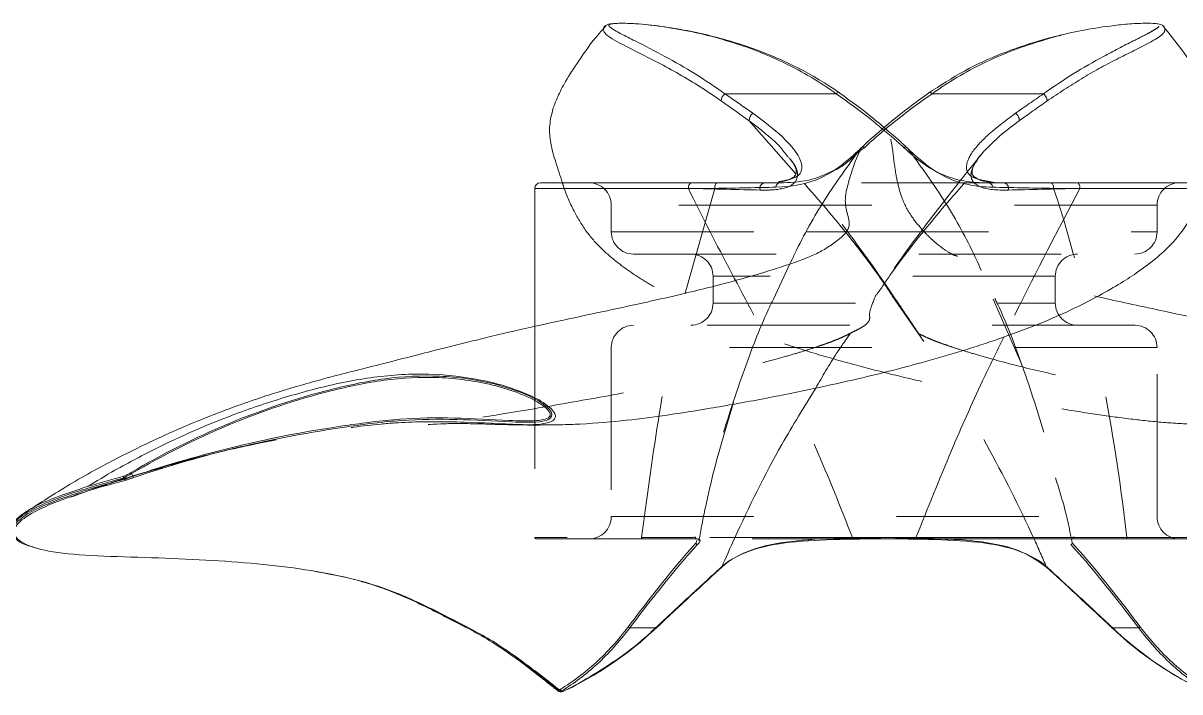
# Model space of a CAD drawing. Header units: inches. Extents: x 3.1 to 10.3, y 7.34 to 9.01.
# Drawn here: x 9.083 to 9.895, y 8.54 to 9.009 of the extents above; entities that cross this region are included whole.
import ezdxf

# ---------------------------------------------------------------- set-up
doc = ezdxf.new("R2010")
doc.units = ezdxf.units.IN
doc.header["$MEASUREMENT"] = 0
doc.linetypes.add('HIDDEN', pattern=[0.075, 0.05, -0.025])

msp = doc.modelspace()

# ---------------------------------------------------------------- linework, layer by layer
at = {"color": 7, "linetype": 'Continuous', "lineweight": 15}
for p, q in [((9.57549, 8.95962), (9.65361, 8.95962)), ((9.66851, 8.91814), (9.67026, 8.91947)), ((9.44226, 8.89322), (9.44226, 8.79635)), ((9.44617, 8.89712), (9.57032, 8.89712)), ((9.93129, 8.64712), (9.70948, 8.64712)), ((9.84761, 8.58462), (9.86578, 8.58462))]:
    msp.add_line(p, q, dxfattribs=at)
at = {"color": 7, "linetype": 'HIDDEN', "lineweight": 0}
for p, q in [((9.79904, 8.95962), (9.72092, 8.95962)), ((9.67026, 8.91947), (9.67363, 8.92203)), ((9.77137, 8.89712), (9.61405, 8.89712)), ((9.80611, 8.89322), (9.93226, 8.89322)), ((9.82239, 8.89712), (9.91484, 8.89712)), ((9.91353, 8.89322), (9.82458, 8.89322)), ((9.49584, 8.8815), (9.49584, 8.86275)), ((9.6432, 8.8815), (9.49584, 8.8815)), ((9.87869, 8.8815), (9.66012, 8.8815)), ((9.87869, 8.86275), (9.87869, 8.8815)), ((9.49584, 8.86275), (9.63267, 8.86275)), ((9.66039, 8.86275), (9.87869, 8.86275)), ((9.51146, 8.84712), (9.86307, 8.84712)), ((9.62118, 8.84019), (9.60957, 8.81556)), ((9.56726, 8.8315), (9.56726, 8.81275)), ((9.80726, 8.8315), (9.56726, 8.8315)), ((9.80726, 8.81275), (9.80726, 8.8315)), ((9.56726, 8.81275), (9.80726, 8.81275)), ((9.71496, 8.78571), (9.69296, 8.81786)), ((9.6939, 8.81649), (9.69329, 8.81809)), ((9.76381, 8.8155), (9.78362, 8.76993)), ((9.44226, 8.79635), (9.44226, 8.6481)), ((9.86307, 8.79712), (9.51146, 8.79712)), ((9.65987, 8.78615), (9.66353, 8.7915)), ((9.49584, 8.7815), (9.49584, 8.66275)), ((9.87869, 8.7815), (9.49584, 8.7815)), ((9.87869, 8.66275), (9.87869, 8.7815)), ((9.18114, 8.6974), (9.18745, 8.69928)), ((9.49584, 8.66275), (9.87869, 8.66275)), ((9.66496, 8.6481), (9.44227, 8.6481)), ((9.51771, 8.64712), (9.44324, 8.64712)), ((9.55582, 8.64621), (9.55537, 8.64429)), ((9.69475, 8.64712), (9.55582, 8.64712)), ((9.52692, 8.58462), (9.50875, 8.58462))]:
    msp.add_line(p, q, dxfattribs=at)
at = {"color": 8, "linetype": 'Continuous', "lineweight": 15}
for p, q in [((9.62523, 8.9034), (9.59257, 8.94063)), ((9.56842, 8.89322), (9.44226, 8.89322)), ((9.54771, 8.8196), (9.56842, 8.89322)), ((9.66012, 8.8815), (9.6432, 8.8815)), ((9.63267, 8.86275), (9.66039, 8.86275)), ((9.70957, 8.6481), (9.93226, 8.6481)), ((9.81857, 8.64711), (9.81916, 8.64429))]:
    msp.add_line(p, q, dxfattribs=at)
at = {"color": 7, "linetype": 'Continuous', "lineweight": 15, "flags": 128}
for points in [[(9.65361, 8.95962), (9.65405, 8.95999), (9.65447, 8.96027), (9.65487, 8.96047), (9.65524, 8.96058), (9.65555, 8.96059), (9.65581, 8.9605), (9.65601, 8.96033), (9.65614, 8.96006)], [(9.56842, 8.89322), (9.56846, 8.89398), (9.56857, 8.89471), (9.56874, 8.89539), (9.56898, 8.89598), (9.56926, 8.89646), (9.56959, 8.89683), (9.56995, 8.89705), (9.57032, 8.89712)]]:
    msp.add_lwpolyline(points, dxfattribs=at)
at = {"color": 7, "linetype": 'HIDDEN', "lineweight": 0, "flags": 128}
for points in [[(9.71839, 8.96006), (9.71852, 8.96033), (9.71872, 8.9605), (9.71898, 8.96059), (9.71929, 8.96058), (9.71966, 8.96047), (9.72006, 8.96027), (9.72048, 8.95999), (9.72092, 8.95962)], [(9.54995, 8.89322), (9.55, 8.89398), (9.55012, 8.89471), (9.55032, 8.89539), (9.5506, 8.89598), (9.55093, 8.89646), (9.55131, 8.89683), (9.55172, 8.89705), (9.55214, 8.89712)], [(9.80421, 8.89712), (9.80458, 8.89705), (9.80494, 8.89683), (9.80527, 8.89646), (9.80555, 8.89598), (9.80579, 8.89539), (9.80596, 8.89471), (9.80607, 8.89398), (9.80611, 8.89322)], [(9.82239, 8.89712), (9.82281, 8.89705), (9.82322, 8.89683), (9.8236, 8.89646), (9.82393, 8.89598), (9.82421, 8.89539), (9.82441, 8.89471), (9.82453, 8.89398), (9.82458, 8.89322)]]:
    msp.add_lwpolyline(points, dxfattribs=at)
at = {"color": 7, "linetype": 'Continuous', "lineweight": 15}
for centre, radius, start, end in [((9.57999, 8.95417), 0.00707, 129.52326, 176.16109), ((9.59851, 8.94095), 0.00596, 123.33772, 183.01401), ((9.67239, 8.92004), 0.00212, 117.26088, 151.26877), ((9.44617, 8.89322), 0.00391, 90, 180), ((9.6145, 8.89391), 0.00325, 97.97217, 177.77319), ((9.1547, 8.69047), 0.000982, 124.0276, 208.84988), ((9.1609, 8.69405), 0.00183, 187.54794, 215.87074), ((9.16193, 8.69136), 0.00165, 189.1927, 226.19502), ((9.15526, 8.68939), 0.000947, 202.18193, 288.38545), ((9.69351, 8.64783), 0.00143, 330.23105, 8.60992), ((9.70682, 8.64786), 0.00276, 344.56373, 5.03387), ((9.81818, 8.64411), 0.000996, 272.09215, 10.20764), ((9.80189, 8.62753), 0.000721, 197.54138, 283.52265), ((9.84728, 8.58497), 0.000473, 189.37894, 312.75142), ((9.86539, 8.58584), 0.00128, 287.69115, 349.14104), ((9.45932, 8.54112), 0.000956, 244.54148, 327.89739), ((9.4622, 8.54068), 0.000543, 250.10669, 350.7584)]:
    msp.add_arc(centre, radius, start, end, dxfattribs=at)
at = {"color": 7, "linetype": 'HIDDEN', "lineweight": 0}
for centre, radius, start, end in [((9.79454, 8.95417), 0.00707, 3.83891, 50.47674), ((9.77602, 8.94095), 0.00596, 356.98599, 56.66228), ((9.67266, 8.91924), 0.00295, 70.80641, 114.7992), ((9.70187, 8.9197), 0.00252, 32.51115, 112.57947), ((9.48021, 8.8815), 0.01563, 0, 90), ((9.60392, 8.89336), 0.00383, 101.43826, 200.44967), ((9.76003, 8.89391), 0.00325, 2.22681, 82.02783), ((9.77061, 8.89336), 0.00383, 339.55033, 78.56174), ((9.89432, 8.8815), 0.01563, 90, 180), ((9.51146, 8.86275), 0.01562, 180, 270), ((9.86307, 8.86275), 0.01562, 270, 0), ((9.55164, 8.8315), 0.01563, 0, 90), ((9.82289, 8.8315), 0.01563, 90, 180), ((9.55164, 8.81275), 0.01563, 270, 0), ((9.82289, 8.81275), 0.01563, 180, 270), ((9.51146, 8.7815), 0.01562, 90, 180), ((9.86307, 8.7815), 0.01562, 0, 90), ((9.48021, 8.66275), 0.01563, 270, 0), ((9.89432, 8.66275), 0.01563, 180, 270), ((9.44324, 8.6481), 0.000977, 180, 270), ((9.51789, 8.64797), 0.000869, 171.64947, 257.9353), ((9.55583, 8.64809), 0.00097, 170.76483, 269.3119), ((9.55635, 8.64411), 0.000996, 169.79236, 267.90785), ((9.81869, 8.64809), 0.00097, 270.6881, 9.23517), ((9.85664, 8.64797), 0.000869, 282.0647, 8.35053), ((9.57264, 8.62753), 0.000721, 256.47735, 342.45862), ((9.50914, 8.58584), 0.00128, 190.85896, 252.30885), ((9.52725, 8.58497), 0.000473, 227.24858, 350.62106), ((9.45888, 8.5412), 0.000863, 152.22104, 242.07449), ((9.46156, 8.54159), 0.00116, 175.74794, 252.85059)]:
    msp.add_arc(centre, radius, start, end, dxfattribs=at)
at = {"color": 7, "linetype": 'Continuous', "lineweight": 15}
for points, knots in [([(9.36732, 8.72745), (9.36731, 8.72745), (9.36725, 8.72745), (9.37417, 8.72789), (9.3816, 8.72808), (9.38805, 8.72815), (9.39461, 8.72809), (9.40151, 8.72795), (9.4078, 8.72778), (9.41314, 8.72761), (9.41635, 8.72751), (9.41883, 8.72744), (9.42062, 8.72739), (9.42238, 8.72734), (9.42486, 8.72728), (9.4279, 8.72721), (9.43607, 8.72708), (9.4457, 8.72707), (9.46043, 8.72724), (9.48143, 8.72802), (9.50724, 8.73026), (9.5347, 8.73395), (9.56546, 8.73875), (9.60125, 8.74517), (9.63691, 8.75231), (9.66748, 8.75913), (9.69465, 8.7658), (9.72016, 8.77265), (9.74591, 8.78026), (9.77159, 8.78874), (9.79592, 8.79792), (9.81759, 8.80741), (9.83594, 8.81664), (9.85118, 8.82535), (9.86478, 8.83403), (9.8779, 8.84373), (9.89098, 8.85584), (9.90278, 8.87191), (9.91115, 8.89072), (9.91682, 8.90888), (9.9212, 8.92317), (9.92253, 8.93588), (9.92023, 8.94779), (9.91562, 8.9595), (9.90844, 8.97273), (9.8973, 8.98922), (9.88729, 9.00173), (9.88268, 9.00749)], [0, 0, 0, 0, 0.007521, 0.026407, 0.034916, 0.044213, 0.054202, 0.062525, 0.068259, 0.070266, 0.071847, 0.072556, 0.073264, 0.074014, 0.074843, 0.076838, 0.079388, 0.093618, 0.108879, 0.124974, 0.166232, 0.207014, 0.247946, 0.293278, 0.334615, 0.37175, 0.403114, 0.436462, 0.471923, 0.509518, 0.54907, 0.586597, 0.61968, 0.649333, 0.67569, 0.704088, 0.737322, 0.775462, 0.818414, 0.85436, 0.884763, 0.910031, 0.930555, 0.944363, 0.961395, 0.982237, 1, 1, 1, 1]), ([(9.49214, 9.00739), (9.49048, 9.00556), (9.48287, 8.99713), (9.47344, 8.98355), (9.4638, 8.96883), (9.45831, 8.95801), (9.4543, 8.94761), (9.45209, 8.93648), (9.45311, 8.92429), (9.45686, 8.91153), (9.45997, 8.90196), (9.46155, 8.89712)], [0, 0, 0, 0, 0.03316, 0.152276, 0.252445, 0.336251, 0.405897, 0.520542, 0.660689, 0.82826, 1, 1, 1, 1]), ([(9.57294, 8.95464), (9.56323, 8.96149), (9.55338, 8.9677), (9.53355, 8.9791), (9.5235, 8.98429), (9.50892, 8.99161), (9.50412, 8.99396), (9.49742, 8.99765), (9.49527, 8.99891), (9.49245, 9.00104), (9.49157, 9.00184), (9.49067, 9.00333), (9.49044, 9.00387), (9.49029, 9.00504), (9.49041, 9.00574), (9.49136, 9.00744), (9.49257, 9.00806), (9.49536, 9.00878), (9.49693, 9.00894), (9.50162, 9.00925), (9.50486, 9.00919), (9.51436, 9.00881), (9.52053, 9.00823), (9.53888, 9.006), (9.55057, 9.00387), (9.57331, 8.99853), (9.58435, 8.9953), (9.61676, 8.98368), (9.63713, 8.97343), (9.65614, 8.96006)], [0, 0, 0, 0, 0.125, 0.125, 0.25, 0.25, 0.3125, 0.3125, 0.34375, 0.34375, 0.359375, 0.359375, 0.367188, 0.367188, 0.375, 0.375, 0.390625, 0.390625, 0.40625, 0.40625, 0.4375, 0.4375, 0.5, 0.5, 0.625, 0.625, 0.75, 0.75, 1, 1, 1, 1]), ([(9.65361, 8.95962), (9.6421, 8.96793), (9.63012, 8.97503), (9.60508, 8.9872), (9.59199, 8.99227), (9.56513, 9.00049), (9.55131, 9.0037), (9.52949, 9.00718), (9.52201, 9.00813), (9.51059, 9.00898), (9.50671, 9.00918), (9.50084, 9.00912), (9.49888, 9.00904), (9.49607, 9.00866), (9.49512, 9.0085), (9.49386, 9.00785), (9.49409, 9.00738), (9.49445, 9.00698)], [0, 0, 0, 0, 0.25, 0.25, 0.5, 0.5, 0.75, 0.75, 0.875, 0.875, 0.9375, 0.9375, 0.96875, 0.96875, 0.984375, 0.984375, 1, 1, 1, 1]), ([(9.88266, 9.00747), (9.88257, 9.00755), (9.8821, 9.00797), (9.88053, 9.00849), (9.87655, 9.00915), (9.86865, 9.00926), (9.85782, 9.00862), (9.83625, 9.00626), (9.80632, 9.00048), (9.77258, 8.98959), (9.74313, 8.97617), (9.72667, 8.96545), (9.71839, 8.96006)], [0, 0, 0, 0, 0.002518, 0.012795, 0.030137, 0.071445, 0.137478, 0.205056, 0.427631, 0.655474, 0.826789, 1, 1, 1, 1]), ([(9.68726, 8.93382), (9.68392, 8.9367), (9.67415, 8.94509), (9.66176, 8.95386), (9.65361, 8.95962)], [0, 0, 0, 0, 0.342636, 1, 1, 1, 1]), ([(9.65614, 8.96006), (9.66413, 8.95427), (9.67678, 8.94511), (9.68672, 8.93634), (9.69039, 8.93311)], [0, 0, 0, 0, 0.6316245, 1, 1, 1, 1]), ([(9.71839, 8.96006), (9.70892, 8.9534), (9.70015, 8.9467), (9.68412, 8.93355), (9.6768, 8.92704), (9.67054, 8.92105)], [0, 0, 0, 0, 0.5, 0.5, 1, 1, 1, 1]), ([(9.67136, 8.92173), (9.67084, 8.92066), (9.66724, 8.91342), (9.66372, 8.90251), (9.65948, 8.88802), (9.66037, 8.87884), (9.66268, 8.87169), (9.66299, 8.86634), (9.6601, 8.86104), (9.6532, 8.85568), (9.6458, 8.85043), (9.63715, 8.84602), (9.62826, 8.84259), (9.61715, 8.83873), (9.60298, 8.83419), (9.58607, 8.82926), (9.5671, 8.82425), (9.54527, 8.81895), (9.52094, 8.8134), (9.49299, 8.80735), (9.46675, 8.80175), (9.44451, 8.79688), (9.42742, 8.79301), (9.4117, 8.7893), (9.39661, 8.78563), (9.38006, 8.78151), (9.36137, 8.77676), (9.34026, 8.77134), (9.32103, 8.76647), (9.30406, 8.76213), (9.29109, 8.75868), (9.28094, 8.75583), (9.27375, 8.75375), (9.26435, 8.75092), (9.24978, 8.74629), (9.23442, 8.74097), (9.21884, 8.73516), (9.20108, 8.72808), (9.17775, 8.71789), (9.14841, 8.70355), (9.11652, 8.6862), (9.09523, 8.67238), (9.08505, 8.66577)], [0, 0, 0, 0, 0.002401, 0.016339, 0.028346, 0.047137, 0.070731, 0.099003, 0.131858, 0.187607, 0.24059, 0.290413, 0.33614, 0.379342, 0.420963, 0.461009, 0.499825, 0.533785, 0.569559, 0.607179, 0.64582, 0.668217, 0.688761, 0.707442, 0.724253, 0.741623, 0.765845, 0.794788, 0.828148, 0.858707, 0.883158, 0.895371, 0.905259, 0.913786, 0.922733, 0.932577, 0.938107, 0.945698, 0.95599, 0.969136, 0.985243, 1, 1, 1, 1]), ([(9.67054, 8.92105), (9.66146, 8.91228), (9.65287, 8.90537), (9.63394, 8.89638), (9.62371, 8.89431), (9.61125, 8.89403)], [0, 0, 0, 0, 0.5, 0.5, 1, 1, 1, 1]), ([(9.67054, 8.92105), (9.66207, 8.90938), (9.64505, 8.88592), (9.6296, 8.85822), (9.62232, 8.84263), (9.62118, 8.84019)], [0, 0, 0, 0, 0.455199, 0.915, 1, 1, 1, 1]), ([(9.62195, 8.9131), (9.62289, 8.91172), (9.62537, 8.90808), (9.62586, 8.90407), (9.62512, 8.90197), (9.62141, 8.89944), (9.61678, 8.89795), (9.61334, 8.89775), (9.61306, 8.89773)], [0, 0, 0, 0, 0.126991, 0.335427, 0.541137, 0.754426, 0.97965, 1, 1, 1, 1]), ([(9.61405, 8.89712), (9.62105, 8.89737), (9.63468, 8.89786), (9.64545, 8.9028), (9.65068, 8.9052)], [0, 0, 0, 0, 0.514342, 1, 1, 1, 1]), ([(9.15909, 8.69381), (9.18106, 8.70672), (9.20377, 8.71813), (9.25078, 8.73779), (9.27498, 8.74598), (9.312, 8.75518), (9.32444, 8.75789), (9.34988, 8.76127), (9.36274, 8.76188), (9.38836, 8.76075), (9.40121, 8.75901), (9.41983, 8.75436), (9.42595, 8.75247), (9.43795, 8.74774), (9.44393, 8.74503), (9.4504, 8.74008), (9.45163, 8.73902), (9.45367, 8.73645), (9.45454, 8.73474), (9.45337, 8.73169), (9.45169, 8.73088), (9.44861, 8.72988), (9.447, 8.72962), (9.43895, 8.7287), (9.4325, 8.72901), (9.41317, 8.7298), (9.40029, 8.73066), (9.37455, 8.73129), (9.36169, 8.73114), (9.33598, 8.72939), (9.32317, 8.72767), (9.28494, 8.72216), (9.25963, 8.71741), (9.20968, 8.70548), (9.18507, 8.69832), (9.16079, 8.69017)], [0, 0, 0, 0, 0.125, 0.125, 0.25, 0.25, 0.3125, 0.3125, 0.375, 0.375, 0.4375, 0.4375, 0.46875, 0.46875, 0.5, 0.5, 0.507812, 0.507812, 0.515625, 0.515625, 0.523437, 0.523437, 0.53125, 0.53125, 0.5625, 0.5625, 0.625, 0.625, 0.6875, 0.6875, 0.75, 0.75, 0.875, 0.875, 1, 1, 1, 1]), ([(9.1603, 8.6911), (9.18447, 8.6992), (9.20896, 8.70633), (9.25867, 8.71823), (9.28385, 8.72298), (9.32189, 8.7285), (9.33463, 8.73024), (9.36022, 8.73207), (9.37302, 8.73227), (9.39864, 8.73171), (9.41146, 8.73089), (9.4307, 8.73004), (9.43711, 8.72973), (9.44512, 8.73037), (9.44674, 8.73056), (9.44988, 8.73127), (9.45162, 8.73169), (9.45312, 8.73361), (9.45318, 8.73453), (9.45264, 8.73607), (9.45214, 8.73674), (9.45057, 8.73861), (9.44933, 8.73964), (9.4428, 8.74447), (9.43685, 8.74713), (9.4249, 8.75176), (9.4188, 8.75361), (9.40026, 8.75816), (9.38747, 8.75985), (9.36198, 8.76089), (9.34918, 8.76024), (9.32389, 8.75681), (9.31152, 8.7541), (9.27471, 8.74491), (9.25063, 8.73674), (9.20387, 8.71717), (9.18128, 8.70581), (9.15942, 8.69298)], [0, 0, 0, 0, 0.125, 0.125, 0.25, 0.25, 0.3125, 0.3125, 0.375, 0.375, 0.4375, 0.4375, 0.46875, 0.46875, 0.476563, 0.476563, 0.484375, 0.484375, 0.488281, 0.488281, 0.492188, 0.492188, 0.5, 0.5, 0.53125, 0.53125, 0.5625, 0.5625, 0.625, 0.625, 0.6875, 0.6875, 0.75, 0.75, 0.875, 0.875, 1, 1, 1, 1]), ([(9.15384, 8.68999), (9.14233, 8.68674), (9.11925, 8.68023), (9.09553, 8.67115), (9.08027, 8.66254), (9.07371, 8.65471), (9.07674, 8.65039), (9.07819, 8.64832)], [0, 0, 0, 0, 0.200642, 0.402141, 0.606287, 0.811328, 1, 1, 1, 1]), ([(9.15942, 8.69298), (9.15914, 8.69282), (9.15887, 8.69266), (9.1586, 8.69251), (9.15787, 8.69209), (9.15717, 8.69169), (9.15654, 8.69135), (9.1559, 8.691), (9.15533, 8.6907), (9.15488, 8.69047), (9.15442, 8.69025), (9.15407, 8.69008), (9.15384, 8.68999)], [0, 0, 0, 0, 0.0000122527, 0.0000122527, 0.0000122527, 0.0000459728, 0.0000459728, 0.0000459728, 0.000080301, 0.000080301, 0.000080301, 0.0001145115, 0.0001145115, 0.0001145115, 0.0001145115]), ([(9.15439, 8.68903), (9.15437, 8.68906), (9.15436, 8.68909), (9.15434, 8.68912), (9.15419, 8.68942), (9.15402, 8.68971), (9.15384, 8.68999)], [0.00001163327, 0.00001163327, 0.00001163327, 0.00001163327, 0.00001286823, 0.00001286823, 0.00001286823, 0.00002591681, 0.00002591681, 0.00002591681, 0.00002591681]), ([(9.15415, 8.69128), (9.15436, 8.69134), (9.15468, 8.69146), (9.15509, 8.69165), (9.1555, 8.69184), (9.156, 8.69209), (9.15656, 8.69239), (9.15711, 8.69268), (9.15773, 8.69303), (9.15837, 8.6934), (9.15861, 8.69353), (9.15885, 8.69367), (9.15909, 8.69381)], [0, 0, 0, 0, 0.00002966824, 0.00002966824, 0.00002966824, 0.00005938593, 0.00005938593, 0.00005938593, 0.00008856353, 0.00008856353, 0.00008856353, 0.00009916831, 0.00009916831, 0.00009916831, 0.00009916831]), ([(9.15439, 8.68903), (9.15446, 8.68906), (9.15456, 8.68909), (9.15466, 8.68913), (9.15498, 8.68924), (9.15544, 8.6894), (9.156, 8.6896), (9.15655, 8.68979), (9.15722, 8.69003), (9.15795, 8.69028), (9.15867, 8.69053), (9.15948, 8.69081), (9.1603, 8.6911)], [0, 0, 0, 0, 0.0000113296, 0.0000113296, 0.0000113296, 0.0000454871, 0.0000454871, 0.0000454871, 0.0000794427, 0.0000794427, 0.0000794427, 0.0001134421, 0.0001134421, 0.0001134421, 0.0001134421]), ([(9.16079, 8.69017), (9.16007, 8.68993), (9.15936, 8.68969), (9.15872, 8.68948), (9.15808, 8.68927), (9.15749, 8.68908), (9.157, 8.68892), (9.15651, 8.68877), (9.1561, 8.68864), (9.15581, 8.68856), (9.15572, 8.68853), (9.15563, 8.68851), (9.15556, 8.68849)], [0, 0, 0, 0, 0.00002937633, 0.00002937633, 0.00002937633, 0.00005874859, 0.00005874859, 0.00005874859, 0.00008832548, 0.00008832548, 0.00008832548, 0.00009813885, 0.00009813885, 0.00009813885, 0.00009813885]), ([(9.15942, 8.69298), (9.15955, 8.69273), (9.15968, 8.69248), (9.15981, 8.69222), (9.15998, 8.69185), (9.16015, 8.69148), (9.1603, 8.6911)], [0.00001042683, 0.00001042683, 0.00001042683, 0.00001042683, 0.00002124642, 0.00002124642, 0.00002124642, 0.00003694912, 0.00003694912, 0.00003694912, 0.00003694912]), ([(9.07607, 8.65542), (9.07597, 8.65562), (9.07501, 8.65765), (9.07948, 8.66226), (9.08906, 8.66897), (9.10495, 8.67618), (9.1205, 8.68129), (9.12828, 8.68384)], [0, 0, 0, 0, 0.02657, 0.268214, 0.510529, 0.754911, 1, 1, 1, 1]), ([(9.09061, 8.64138), (9.09034, 8.64144), (9.082, 8.64338), (9.07524, 8.64884), (9.07592, 8.65807), (9.09252, 8.66898), (9.11904, 8.67893), (9.14238, 8.68579), (9.15239, 8.68849), (9.15439, 8.68903)], [0, 0, 0, 0, 0.006928, 0.21732, 0.429164, 0.646057, 0.864542, 0.972913, 1, 1, 1, 1]), ([(9.12973, 8.68108), (9.10727, 8.6741), (9.09206, 8.66757), (9.07991, 8.65857), (9.07766, 8.65571), (9.07674, 8.65038), (9.07807, 8.64791), (9.08427, 8.64346), (9.08909, 8.64143), (9.10275, 8.63812), (9.11172, 8.63687), (9.13347, 8.63522), (9.14599, 8.63476), (9.17171, 8.63395), (9.18471, 8.63358), (9.22253, 8.63188), (9.24665, 8.63012), (9.27994, 8.62584), (9.29048, 8.62413), (9.31078, 8.62006), (9.32064, 8.61766), (9.34047, 8.61128), (9.35061, 8.60712), (9.37066, 8.59774), (9.38049, 8.59265), (9.39829, 8.58346), (9.40589, 8.57973), (9.42199, 8.56934), (9.42811, 8.56509), (9.4425, 8.55445), (9.45087, 8.54795), (9.46013, 8.54061)], [0, 0, 0, 0, 0.125, 0.125, 0.1875, 0.1875, 0.25, 0.25, 0.3125, 0.3125, 0.375, 0.375, 0.4375, 0.4375, 0.5, 0.5, 0.625, 0.625, 0.6875, 0.6875, 0.75, 0.75, 0.8125, 0.8125, 0.875, 0.875, 0.9375, 0.9375, 0.96875, 0.96875, 1, 1, 1, 1]), ([(9.69475, 8.64712), (9.68131, 8.64712), (9.66847, 8.6471), (9.64397, 8.64653), (9.63216, 8.64596), (9.61104, 8.64354), (9.60158, 8.64169), (9.58498, 8.63586), (9.57811, 8.63198), (9.57248, 8.62683)], [0, 0, 0, 0, 0.25, 0.25, 0.5, 0.5, 0.75, 0.75, 1, 1, 1, 1]), ([(9.57333, 8.62731), (9.57893, 8.63248), (9.58576, 8.63638), (9.60225, 8.64227), (9.61164, 8.64416), (9.63264, 8.64666), (9.64439, 8.64727), (9.66876, 8.64793), (9.68154, 8.648), (9.69492, 8.64805)], [0, 0, 0, 0, 0.25, 0.25, 0.5, 0.5, 0.75, 0.75, 1, 1, 1, 1]), ([(9.67978, 8.64712), (9.69322, 8.64712), (9.70606, 8.6471), (9.73056, 8.64653), (9.74237, 8.64596), (9.76349, 8.64354), (9.77295, 8.64169), (9.78955, 8.63586), (9.79642, 8.63198), (9.80205, 8.62683)], [0, 0, 0, 0, 0.25, 0.25, 0.5, 0.5, 0.75, 0.75, 1, 1, 1, 1]), ([(9.69492, 8.64805), (9.69556, 8.64805), (9.6962, 8.64805), (9.69684, 8.64805), (9.69941, 8.64806), (9.70199, 8.64807), (9.70458, 8.64808), (9.70624, 8.64809), (9.7079, 8.64809), (9.70957, 8.6481)], [0, 0, 0, 0, 0.000024805, 0.000024805, 0.000024805, 0.000124074, 0.000124074, 0.000124074, 0.0001877742, 0.0001877742, 0.0001877742, 0.0001877742]), ([(9.8012, 8.62731), (9.79456, 8.63196), (9.7837, 8.63958), (9.76128, 8.64448), (9.74356, 8.6466), (9.73108, 8.64699), (9.727, 8.64712)], [0, 0, 0, 0, 0.382196, 0.625969, 0.877563, 1, 1, 1, 1]), ([(9.86578, 8.58462), (9.85504, 8.59886), (9.84529, 8.61115), (9.82883, 8.63135), (9.82241, 8.63882), (9.81822, 8.64312)], [0, 0, 0, 0, 0.5, 0.5, 1, 1, 1, 1]), ([(9.81916, 8.64429), (9.82335, 8.63998), (9.82975, 8.6325), (9.84618, 8.61223), (9.85592, 8.59989), (9.86665, 8.5856)], [0, 0, 0, 0, 0.5, 0.5, 1, 1, 1, 1]), ([(9.45891, 8.54026), (9.44944, 8.5477), (9.43035, 8.5627), (9.41155, 8.57541), (9.39736, 8.58332), (9.37883, 8.59282), (9.35127, 8.60703), (9.319, 8.61868), (9.29662, 8.62279), (9.28526, 8.62488)], [0, 0, 0, 0, 0.0997659, 0.2012689, 0.3004633, 0.3997154, 0.5976856, 0.7957219, 1, 1, 1, 1]), ([(9.52771, 8.58489), (9.53647, 8.59317), (9.54477, 8.60091), (9.56013, 8.61517), (9.56721, 8.6217), (9.57333, 8.62731)], [0, 0, 0, 0, 0.5, 0.5, 1, 1, 1, 1]), ([(9.84682, 8.58489), (9.83806, 8.59317), (9.82976, 8.60091), (9.8144, 8.61517), (9.80732, 8.6217), (9.8012, 8.62731)], [0, 0, 0, 0, 0.5, 0.5, 1, 1, 1, 1]), ([(9.80205, 8.62683), (9.80817, 8.62124), (9.81524, 8.61474), (9.83058, 8.60056), (9.83886, 8.59286), (9.84761, 8.58462)], [0, 0, 0, 0, 0.5, 0.5, 1, 1, 1, 1]), ([(9.35775, 8.60358), (9.35786, 8.60354), (9.35894, 8.60318), (9.35997, 8.60258), (9.36089, 8.60205)], [0, 0, 0, 0, 0.105378, 1, 1, 1, 1]), ([(9.91331, 8.54048), (9.9049, 8.54568), (9.89652, 8.55195), (9.88056, 8.56663), (9.87296, 8.57503), (9.86578, 8.58462)], [0, 0, 0, 0, 0.5, 0.5, 1, 1, 1, 1]), ([(9.86665, 8.5856), (9.87382, 8.57604), (9.88141, 8.56768), (9.89736, 8.55308), (9.90573, 8.54684), (9.91413, 8.54168)], [0, 0, 0, 0, 0.5, 0.5, 1, 1, 1, 1]), ([(9.44986, 8.54725), (9.45165, 8.54585), (9.45442, 8.54368), (9.45742, 8.54128), (9.45848, 8.54044)], [0, 0, 0, 0, 0.649338, 1, 1, 1, 1]), ([(9.47293, 8.54565), (9.47283, 8.54559), (9.46927, 8.54319), (9.46559, 8.54166), (9.46201, 8.54017)], [0, 0, 0, 0, 0.026115, 1, 1, 1, 1]), ([(9.46201, 8.54017), (9.46189, 8.54011), (9.46178, 8.54007), (9.46167, 8.54002), (9.4611, 8.53982), (9.46056, 8.53974), (9.46009, 8.53979), (9.45964, 8.53984), (9.45925, 8.54), (9.45891, 8.54026)], [0, 0, 0, 0, 0.00000676724, 0.00000676724, 0.00000676724, 0.00004073096, 0.00004073096, 0.00004073096, 0.00007221903, 0.00007221903, 0.00007221903, 0.00007221903]), ([(9.46013, 8.54061), (9.4604, 8.5404), (9.46072, 8.54027), (9.46109, 8.54024), (9.46149, 8.5402), (9.46195, 8.54028), (9.46243, 8.54046), (9.46253, 8.5405), (9.46263, 8.54054), (9.46273, 8.54059)], [0, 0, 0, 0, 0.00002761169, 0.00002761169, 0.00002761169, 0.00005716612, 0.00005716612, 0.00005716612, 0.00006303771, 0.00006303771, 0.00006303771, 0.00006303771])]:
    msp.add_open_spline(points, degree=3, knots=knots, dxfattribs=at)
at = {"color": 8, "linetype": 'Continuous', "lineweight": 15}
for points, knots in [([(9.49445, 9.00698), (9.49528, 9.00605), (9.49669, 9.00519), (9.49952, 9.00348), (9.50104, 9.00264), (9.50577, 9.00012), (9.50912, 8.99844), (9.51933, 8.99329), (9.5264, 8.98969), (9.54759, 8.97818), (9.5617, 8.96956), (9.57549, 8.95962)], [0, 0, 0, 0, 0.0625, 0.0625, 0.125, 0.125, 0.25, 0.25, 0.5, 0.5, 1, 1, 1, 1]), ([(9.59524, 8.94592), (9.6026, 8.94039), (9.61602, 8.93031), (9.62776, 8.91664), (9.63066, 8.90682), (9.62618, 8.90013), (9.61774, 8.89873), (9.61322, 8.89799)], [0, 0, 0, 0, 0.254409, 0.463375, 0.633466, 0.803727, 1, 1, 1, 1]), ([(9.61914, 8.91617), (9.61724, 8.91867), (9.61128, 8.92652), (9.60015, 8.93492), (9.59257, 8.94063)], [0, 0, 0, 0, 0.318572, 1, 1, 1, 1]), ([(9.77128, 8.78884), (9.76621, 8.77862), (9.75332, 8.75258), (9.73263, 8.70559), (9.71777, 8.66855), (9.70957, 8.6481)], [0, 0, 0, 0, 0.224274, 0.571567, 1, 1, 1, 1]), ([(9.31332, 8.72527), (9.31393, 8.72536), (9.32094, 8.72634), (9.33119, 8.72758), (9.34407, 8.72858), (9.35698, 8.72927), (9.37315, 8.72956), (9.39907, 8.72901), (9.4248, 8.72768), (9.44569, 8.72696), (9.45357, 8.72935), (9.45542, 8.73054), (9.45635, 8.73168), (9.45671, 8.733), (9.45658, 8.73443), (9.45547, 8.73683), (9.45018, 8.7421), (9.43689, 8.74925), (9.41627, 8.75642), (9.38746, 8.76209), (9.35323, 8.76381), (9.31459, 8.75905), (9.27643, 8.7497), (9.23016, 8.73497), (9.18719, 8.71647), (9.15086, 8.69735), (9.13474, 8.68771), (9.12828, 8.68384)], [0, 0, 0, 0, 0.003758, 0.042702, 0.062172, 0.081642, 0.120588, 0.15953, 0.237408, 0.276465, 0.283157, 0.286334, 0.289541, 0.291712, 0.294349, 0.297946, 0.307323, 0.338344, 0.387586, 0.438054, 0.514365, 0.59281, 0.671785, 0.751258, 0.886093, 0.954355, 1, 1, 1, 1]), ([(9.57333, 8.62731), (9.57628, 8.63399), (9.58919, 8.66323), (9.61011, 8.7057), (9.63115, 8.73986), (9.63922, 8.75294)], [0, 0, 0, 0, 0.1543086, 0.6760562, 1, 1, 1, 1])]:
    msp.add_open_spline(points, degree=3, knots=knots, dxfattribs=at)
at = {"color": 7, "linetype": 'HIDDEN', "lineweight": 0}
for points, knots in [([(9.72092, 8.95962), (9.73243, 8.96793), (9.74441, 8.97503), (9.76945, 8.9872), (9.78254, 8.99227), (9.8094, 9.00049), (9.82322, 9.0037), (9.84504, 9.00718), (9.85252, 9.00813), (9.86394, 9.00898), (9.86782, 9.00918), (9.87369, 9.00912), (9.87565, 9.00904), (9.87846, 9.00866), (9.87941, 9.0085), (9.88067, 9.00785), (9.88044, 9.00738), (9.88008, 9.00698)], [0, 0, 0, 0, 0.25, 0.25, 0.5, 0.5, 0.75, 0.75, 0.875, 0.875, 0.9375, 0.9375, 0.96875, 0.96875, 0.984375, 0.984375, 1, 1, 1, 1]), ([(9.88008, 9.00698), (9.87925, 9.00605), (9.87784, 9.00519), (9.87501, 9.00348), (9.87349, 9.00264), (9.86876, 9.00012), (9.86541, 8.99844), (9.8552, 8.99329), (9.84813, 8.98969), (9.82694, 8.97818), (9.81283, 8.96956), (9.79904, 8.95962)], [0, 0, 0, 0, 0.0625, 0.0625, 0.125, 0.125, 0.25, 0.25, 0.5, 0.5, 1, 1, 1, 1]), ([(9.80159, 8.95464), (9.80958, 8.95999), (9.82561, 8.97072), (9.85025, 8.9841), (9.86882, 8.99295), (9.87877, 8.99861), (9.88159, 9.00063), (9.88291, 9.00186), (9.88372, 9.00302), (9.88417, 9.00415), (9.88424, 9.0054), (9.88381, 9.00635), (9.8833, 9.00703), (9.88294, 9.00728), (9.88266, 9.00747)], [0, 0, 0, 0, 0.267412, 0.536913, 0.80812, 0.881916, 0.909385, 0.928739, 0.945102, 0.959108, 0.972273, 0.986112, 0.989341, 1, 1, 1, 1]), ([(9.67363, 8.92203), (9.67984, 8.92781), (9.68709, 8.93409), (9.70293, 8.94677), (9.71159, 8.95322), (9.72092, 8.95962)], [0, 0, 0, 0, 0.5, 0.5, 1, 1, 1, 1]), ([(9.77929, 8.94592), (9.77193, 8.94039), (9.75851, 8.93031), (9.74677, 8.91664), (9.74388, 8.90683), (9.74826, 8.90021), (9.75649, 8.89884), (9.76081, 8.89812)], [0, 0, 0, 0, 0.25651, 0.467201, 0.638697, 0.810364, 1, 1, 1, 1]), ([(9.68182, 8.81823), (9.68509, 8.82308), (9.70094, 8.84658), (9.72682, 8.87807), (9.75797, 8.91333), (9.77395, 8.93151), (9.78196, 8.94063)], [0, 0, 0, 0, 0.110989, 0.536959, 0.76774, 1, 1, 1, 1]), ([(9.7009, 8.92203), (9.69934, 8.92347), (9.69534, 8.9272), (9.69033, 8.93131), (9.68726, 8.93382)], [0, 0, 0, 0, 0.389081, 1, 1, 1, 1]), ([(9.69039, 8.93311), (9.69342, 8.93057), (9.69844, 8.92636), (9.70242, 8.92256), (9.70399, 8.92105)], [0, 0, 0, 0, 0.604237, 1, 1, 1, 1]), ([(9.93226, 8.79622), (9.92203, 8.79853), (9.89424, 8.80479), (9.85452, 8.8131), (9.81625, 8.82195), (9.78417, 8.83032), (9.7602, 8.8377), (9.7436, 8.84342), (9.73654, 8.84649), (9.73668, 8.84601), (9.73269, 8.84809), (9.72573, 8.85289), (9.72008, 8.85786), (9.71475, 8.86319), (9.7068, 8.87247), (9.70025, 8.88382), (9.69654, 8.89685), (9.69417, 8.91069), (9.69307, 8.92318), (9.69107, 8.93121), (9.69055, 8.93326)], [0, 0, 0, 0, 0.052462, 0.14252, 0.23336, 0.328679, 0.427799, 0.525686, 0.61979, 0.680426, 0.738984, 0.79537, 0.818584, 0.843617, 0.873703, 0.909137, 0.934266, 0.961412, 0.990147, 1, 1, 1, 1]), ([(9.7742, 8.89203), (9.76635, 8.89183), (9.75942, 8.89242), (9.74978, 8.89634), (9.74734, 8.89986), (9.74884, 8.90711), (9.75016, 8.90986), (9.75407, 8.91565), (9.75663, 8.91867), (9.76572, 8.92801), (9.77342, 8.93438), (9.78196, 8.94063)], [0, 0, 0, 0, 0.25, 0.25, 0.5, 0.5, 0.625, 0.625, 0.75, 0.75, 1, 1, 1, 1]), ([(9.71498, 8.78572), (9.70885, 8.7951), (9.69297, 8.81937), (9.66797, 8.85475), (9.64174, 8.88887), (9.62627, 8.90822), (9.61961, 8.91655)], [0, 0, 0, 0, 0.204549, 0.52942, 0.797461, 1, 1, 1, 1]), ([(9.65068, 8.9052), (9.65119, 8.90538), (9.65764, 8.90771), (9.6633, 8.91314), (9.66851, 8.91814)], [0, 0, 0, 0, 0.079393, 1, 1, 1, 1]), ([(9.7549, 8.91652), (9.74755, 8.90732), (9.73149, 8.88726), (9.70656, 8.85464), (9.68231, 8.82036), (9.66699, 8.79711), (9.6598, 8.7862)], [0, 0, 0, 0, 0.22427, 0.489666, 0.760603, 1, 1, 1, 1]), ([(9.76048, 8.89712), (9.74796, 8.89712), (9.73762, 8.89882), (9.71859, 8.90704), (9.70999, 8.91356), (9.7009, 8.92203)], [0, 0, 0, 0, 0.5, 0.5, 1, 1, 1, 1]), ([(9.70399, 8.92105), (9.71307, 8.91228), (9.72166, 8.90537), (9.74059, 8.89638), (9.75082, 8.89431), (9.76328, 8.89403)], [0, 0, 0, 0, 0.5, 0.5, 1, 1, 1, 1]), ([(9.70399, 8.92105), (9.71245, 8.90938), (9.72946, 8.88591), (9.74937, 8.8504), (9.75937, 8.82624), (9.76381, 8.8155)], [0, 0, 0, 0, 0.354719, 0.713024, 1, 1, 1, 1]), ([(9.60033, 8.89203), (9.603, 8.89202), (9.61184, 8.89199), (9.62259, 8.89423), (9.62737, 8.90101), (9.62588, 8.9086), (9.62088, 8.91422), (9.61914, 8.91617)], [0, 0, 0, 0, 0.131512, 0.434979, 0.658482, 0.881766, 1, 1, 1, 1]), ([(9.761, 8.89784), (9.76049, 8.89788), (9.75698, 8.89812), (9.75231, 8.89981), (9.74906, 8.90237), (9.74865, 8.90485), (9.74964, 8.90913), (9.75198, 8.91227), (9.7527, 8.91323)], [0, 0, 0, 0, 0.037083, 0.257029, 0.49042, 0.715415, 0.912646, 1, 1, 1, 1]), ([(9.69296, 8.81786), (9.6896, 8.82284), (9.67367, 8.84645), (9.65045, 8.87485), (9.63043, 8.89752), (9.62523, 8.9034)], [0, 0, 0, 0, 0.165143, 0.783563, 1, 1, 1, 1]), ([(9.46155, 8.89712), (9.46177, 8.89641), (9.46389, 8.88971), (9.46913, 8.87753), (9.47812, 8.86255), (9.48909, 8.85044), (9.50071, 8.84056), (9.5128, 8.83202), (9.52545, 8.82411), (9.5398, 8.81602), (9.55807, 8.80687), (9.58072, 8.79702), (9.60742, 8.78715), (9.63551, 8.77812), (9.66353, 8.7701), (9.69155, 8.76284), (9.72095, 8.75594), (9.7507, 8.74964), (9.78061, 8.74385), (9.80897, 8.73881), (9.83572, 8.73457), (9.85846, 8.73141), (9.88214, 8.72886), (9.90182, 8.72764), (9.91804, 8.72717), (9.93081, 8.72707), (9.93931, 8.72709), (9.94663, 8.72721), (9.94967, 8.72728), (9.95215, 8.72734), (9.95391, 8.72739), (9.9557, 8.72744), (9.95818, 8.72751), (9.96139, 8.72761), (9.96673, 8.72778), (9.97302, 8.72795), (9.97992, 8.72809), (9.98648, 8.72815), (9.99292, 8.72808), (10.00044, 8.72788), (10.00788, 8.72742), (10.00794, 8.72739), (10.00481, 8.72768), (9.99885, 8.72833), (9.987, 8.72986), (9.96905, 8.73255), (9.94506, 8.73646), (9.91796, 8.74107), (9.88524, 8.74679), (9.84826, 8.75364), (9.81005, 8.76157), (9.7816, 8.76835), (9.76182, 8.77366), (9.74928, 8.77729), (9.7395, 8.78032), (9.73218, 8.78274), (9.72691, 8.7846), (9.7228, 8.78614), (9.71858, 8.78786), (9.71457, 8.78969), (9.71205, 8.79096), (9.71102, 8.79148), (9.71101, 8.79149)], [0, 0, 0, 0, 0.0029575, 0.0277227, 0.0504248, 0.0707724, 0.090475, 0.107402, 0.1241722, 0.1429196, 0.1636443, 0.1914111, 0.2204204, 0.2477586, 0.2733857, 0.2973221, 0.3205919, 0.3463338, 0.3679701, 0.3911006, 0.4156292, 0.4405852, 0.460981, 0.4798201, 0.4890711, 0.4979007, 0.5061741, 0.5078961, 0.5092429, 0.5098029, 0.5103095, 0.5107876, 0.5112666, 0.512334, 0.5136897, 0.5175616, 0.5231822, 0.5299283, 0.5362062, 0.5419529, 0.5547067, 0.564149, 0.5736445, 0.5918992, 0.6130615, 0.6371647, 0.6642368, 0.6923758, 0.7202985, 0.7637254, 0.8066028, 0.8489568, 0.8714278, 0.8913891, 0.9088434, 0.9238039, 0.9362838, 0.9483015, 0.9628698, 0.9800265, 0.9997274, 1, 1, 1, 1]), ([(9.54995, 8.89322), (9.55943, 8.87334), (9.56973, 8.85376), (9.5906, 8.81425), (9.60117, 8.79429), (9.61582, 8.76362), (9.62046, 8.75325), (9.6298, 8.73249), (9.63443, 8.72208), (9.64807, 8.69065), (9.6568, 8.6695), (9.66496, 8.6481)], [0, 0, 0, 0, 0.25, 0.25, 0.5, 0.5, 0.625, 0.625, 0.75, 0.75, 1, 1, 1, 1]), ([(9.76081, 8.89812), (9.76164, 8.89786), (9.76442, 8.89701), (9.76851, 8.89708), (9.77137, 8.89712)], [0, 0, 0, 0, 0.299893, 1, 1, 1, 1]), ([(9.82458, 8.89322), (9.80936, 8.86433), (9.79133, 8.83012), (9.77398, 8.79441), (9.77128, 8.78884)], [0, 0, 0, 0, 0.844062, 1, 1, 1, 1]), ([(9.8575, 8.6481), (9.85258, 8.68988), (9.84623, 8.73126), (9.82952, 8.81311), (9.81914, 8.85358), (9.80611, 8.89322)], [0, 0, 0, 0, 0.5, 0.5, 1, 1, 1, 1]), ([(9.51703, 8.6481), (9.52072, 8.67523), (9.52809, 8.72958), (9.53837, 8.78685), (9.54678, 8.81635), (9.54771, 8.8196)], [0, 0, 0, 0, 0.469908, 0.941613, 1, 1, 1, 1]), ([(9.68144, 8.81849), (9.67985, 8.81444), (9.67617, 8.80505), (9.67751, 8.80285), (9.67664, 8.79969), (9.67422, 8.79731), (9.67106, 8.7953), (9.66767, 8.79359), (9.66498, 8.79223), (9.6617, 8.79055), (9.65804, 8.78879), (9.65419, 8.78712), (9.65029, 8.78559), (9.6463, 8.78413), (9.64089, 8.78225), (9.63357, 8.77986), (9.62399, 8.77692), (9.61194, 8.77345), (9.59125, 8.76791), (9.5597, 8.76047), (9.51514, 8.75146), (9.46644, 8.74273), (9.42322, 8.73538), (9.39364, 8.73071), (9.37729, 8.72851), (9.37041, 8.72774), (9.36658, 8.7274), (9.36715, 8.72744), (9.36732, 8.72745)], [0, 0, 0, 0, 0.026399, 0.061294, 0.095337, 0.128023, 0.159758, 0.190882, 0.226821, 0.259863, 0.289218, 0.314777, 0.336927, 0.355796, 0.377145, 0.402304, 0.431295, 0.464134, 0.500825, 0.583977, 0.668305, 0.753864, 0.840341, 0.892789, 0.937996, 0.976076, 0.992468, 1, 1, 1, 1]), ([(9.60957, 8.81556), (9.60826, 8.81282), (9.60056, 8.79667), (9.58785, 8.76331), (9.57204, 8.7154), (9.56162, 8.67453), (9.55669, 8.65068), (9.55537, 8.64429)], [0, 0, 0, 0, 0.05041, 0.297121, 0.59342, 0.891007, 1, 1, 1, 1]), ([(9.55732, 8.64592), (9.55877, 8.65368), (9.56355, 8.67934), (9.57469, 8.72135), (9.59018, 8.77041), (9.60324, 8.80102), (9.60947, 8.81562)], [0, 0, 0, 0, 0.131335, 0.434111, 0.730152, 1, 1, 1, 1]), ([(9.76488, 8.81591), (9.76555, 8.81453), (9.7727, 8.79993), (9.78443, 8.76868), (9.79985, 8.72172), (9.81081, 8.67998), (9.81566, 8.65415), (9.8172, 8.64591)], [0, 0, 0, 0, 0.026207, 0.277147, 0.563559, 0.860935, 1, 1, 1, 1]), ([(9.63922, 8.75294), (9.64393, 8.7612), (9.65038, 8.77251), (9.65785, 8.78325), (9.65987, 8.78615)], [0, 0, 0, 0, 0.730432, 1, 1, 1, 1]), ([(9.8012, 8.62731), (9.79826, 8.63399), (9.78538, 8.66325), (9.75955, 8.71386), (9.73293, 8.75962), (9.71686, 8.78295), (9.71496, 8.78571)], [0, 0, 0, 0, 0.121403, 0.531891, 0.944675, 1, 1, 1, 1]), ([(9.18745, 8.69928), (9.18904, 8.69976), (9.19677, 8.7021), (9.21084, 8.70566), (9.22645, 8.70947), (9.239, 8.71227), (9.24943, 8.7145), (9.25675, 8.7159), (9.26091, 8.71669)], [0, 0, 0, 0, 0.0661392, 0.3214692, 0.5767999, 0.7044592, 0.8321185, 1, 1, 1, 1]), ([(9.24691, 8.71416), (9.24026, 8.71271), (9.22148, 8.70861), (9.20081, 8.70292), (9.18746, 8.69924)], [0, 0, 0, 0, 0.354015, 1, 1, 1, 1]), ([(9.1812, 8.6972), (9.17503, 8.69555), (9.15376, 8.68987), (9.13205, 8.682), (9.11663, 8.67642)], [0, 0, 0, 0, 0.289672, 1, 1, 1, 1]), ([(9.12973, 8.68108), (9.13219, 8.68193), (9.14069, 8.68489), (9.15773, 8.69061), (9.17252, 8.6949), (9.18114, 8.6974)], [0, 0, 0, 0, 0.1449836, 0.5013759, 1, 1, 1, 1]), ([(9.80739, 8.69006), (9.81018, 8.68124), (9.81464, 8.66709), (9.8175, 8.65257), (9.81857, 8.64711)], [0, 0, 0, 0, 0.6235156, 1, 1, 1, 1]), ([(9.55537, 8.64429), (9.55118, 8.63998), (9.54478, 8.6325), (9.52835, 8.61223), (9.51861, 8.59989), (9.50788, 8.5856)], [0, 0, 0, 0, 0.5, 0.5, 1, 1, 1, 1]), ([(9.50875, 8.58462), (9.51949, 8.59886), (9.52924, 8.61115), (9.5457, 8.63135), (9.55212, 8.63882), (9.55631, 8.64312)], [0, 0, 0, 0, 0.5, 0.5, 1, 1, 1, 1]), ([(9.51703, 8.6481), (9.52666, 8.64812), (9.53475, 8.64815), (9.54763, 8.6482), (9.55224, 8.64823), (9.55488, 8.64825)], [0, 0, 0, 0, 0.5, 0.5, 1, 1, 1, 1]), ([(9.55582, 8.64712), (9.55316, 8.64712), (9.54856, 8.64712), (9.53563, 8.64712), (9.52744, 8.64712), (9.51771, 8.64712)], [0, 0, 0, 0, 0.5, 0.5, 1, 1, 1, 1]), ([(9.67961, 8.64805), (9.67897, 8.64805), (9.67833, 8.64805), (9.67768, 8.64805), (9.67512, 8.64806), (9.67254, 8.64807), (9.66995, 8.64808), (9.66829, 8.64809), (9.66663, 8.64809), (9.66496, 8.6481)], [0, 0, 0, 0, 0.000024805, 0.000024805, 0.000024805, 0.000124074, 0.000124074, 0.000124074, 0.0001877742, 0.0001877742, 0.0001877742, 0.0001877742]), ([(9.727, 8.64712), (9.72177, 8.64736), (9.70697, 8.64804), (9.69035, 8.64804), (9.67961, 8.64805)], [0, 0, 0, 0, 0.353453, 1, 1, 1, 1]), ([(9.8575, 8.6481), (9.84787, 8.64812), (9.83978, 8.64815), (9.8269, 8.6482), (9.82229, 8.64823), (9.81965, 8.64825)], [0, 0, 0, 0, 0.5, 0.5, 1, 1, 1, 1]), ([(9.57248, 8.62683), (9.56636, 8.62124), (9.55929, 8.61474), (9.54395, 8.60056), (9.53567, 8.59286), (9.52692, 8.58462)], [0, 0, 0, 0, 0.5, 0.5, 1, 1, 1, 1]), ([(9.36089, 8.60205), (9.36896, 8.59809), (9.38086, 8.59225), (9.39127, 8.5865), (9.39461, 8.58465)], [0, 0, 0, 0, 0.6786376, 1, 1, 1, 1]), ([(9.50788, 8.5856), (9.50071, 8.57604), (9.49312, 8.56768), (9.47717, 8.55308), (9.4688, 8.54684), (9.4604, 8.54168)], [0, 0, 0, 0, 0.5, 0.5, 1, 1, 1, 1]), ([(9.46122, 8.54048), (9.46963, 8.54568), (9.47801, 8.55195), (9.49397, 8.56663), (9.50157, 8.57503), (9.50875, 8.58462)], [0, 0, 0, 0, 0.5, 0.5, 1, 1, 1, 1]), ([(9.52692, 8.58462), (9.52279, 8.58083), (9.50559, 8.56503), (9.48703, 8.55402), (9.47293, 8.54565)], [0, 0, 0, 0, 0.240172, 1, 1, 1, 1]), ([(9.45812, 8.54161), (9.45707, 8.54244), (9.45185, 8.54663), (9.44033, 8.55581), (9.43222, 8.56175), (9.42721, 8.56542)], [0, 0, 0, 0, 0.087103, 0.435771, 1, 1, 1, 1]), ([(9.4604, 8.54168), (9.45998, 8.54142), (9.45957, 8.54128), (9.4592, 8.54126), (9.4588, 8.54124), (9.45842, 8.54136), (9.45812, 8.54161)], [0, 0, 0, 0, 0.00002935337, 0.00002935337, 0.00002935337, 0.00006147793, 0.00006147793, 0.00006147793, 0.00006147793]), ([(9.45848, 8.54044), (9.45886, 8.54015), (9.45931, 8.54), (9.4598, 8.54002), (9.46024, 8.54003), (9.46073, 8.54019), (9.46122, 8.54048)], [0, 0, 0, 0, 0.00003629663, 0.00003629663, 0.00003629663, 0.00006963874, 0.00006963874, 0.00006963874, 0.00006963874]), ([(9.46201, 8.54017), (9.46197, 8.54018), (9.46194, 8.5402), (9.4619, 8.54021), (9.46168, 8.5403), (9.46145, 8.54039), (9.46122, 8.54048)], [0.00000957881, 0.00000957881, 0.00000957881, 0.00000957881, 0.00001157904, 0.00001157904, 0.00001157904, 0.00002390815, 0.00002390815, 0.00002390815, 0.00002390815])]:
    msp.add_open_spline(points, degree=3, knots=knots, dxfattribs=at)
at = {"color": 7, "linetype": 'Continuous', "lineweight": 15}
for points in [[(9.57549, 8.95962), (9.58225, 8.95499), (9.58886, 8.95043), (9.59524, 8.94592)], [(9.59257, 8.94063), (9.58622, 8.94523), (9.57966, 8.9499), (9.57294, 8.95464)], [(9.61125, 8.89403), (9.5988, 8.89376), (9.58434, 8.89348), (9.56842, 8.89322)], [(9.57032, 8.89712), (9.58669, 8.89712), (9.60127, 8.89712), (9.61405, 8.89712)], [(9.12828, 8.68384), (9.13604, 8.68625), (9.14466, 8.68873), (9.15415, 8.69128)], [(9.15556, 8.68849), (9.1461, 8.68596), (9.13749, 8.68349), (9.12973, 8.68108)], [(9.70948, 8.64712), (9.70454, 8.64712), (9.69962, 8.64712), (9.69475, 8.64712)], [(9.46273, 8.54059), (9.48508, 8.55099), (9.50726, 8.56556), (9.52771, 8.58489)], [(9.9118, 8.54059), (9.88945, 8.55099), (9.86727, 8.56556), (9.84682, 8.58489)], [(9.84761, 8.58462), (9.86804, 8.56521), (9.8902, 8.55059), (9.91252, 8.54017)], [(9.45848, 8.54044), (9.45863, 8.54038), (9.45878, 8.54032), (9.45891, 8.54026)]]:
    msp.add_open_spline(points, degree=3, dxfattribs=at)
at = {"color": 7, "linetype": 'HIDDEN', "lineweight": 0}
for points in [[(9.79904, 8.95962), (9.79228, 8.95499), (9.78567, 8.95043), (9.77929, 8.94592)], [(9.78196, 8.94063), (9.7883, 8.94523), (9.79487, 8.9499), (9.80159, 8.95464)], [(9.54995, 8.89322), (9.56858, 8.89281), (9.58565, 8.8924), (9.60033, 8.89203)], [(9.76328, 8.89403), (9.77573, 8.89376), (9.79019, 8.89348), (9.80611, 8.89322)], [(9.77137, 8.89712), (9.78626, 8.89712), (9.80338, 8.89712), (9.82239, 8.89712)], [(9.82458, 8.89322), (9.80595, 8.89281), (9.78888, 8.8924), (9.7742, 8.89203)], [(9.55631, 8.64312), (9.5589, 8.64577), (9.55868, 8.64712), (9.55582, 8.64712)]]:
    msp.add_open_spline(points, degree=3, dxfattribs=at)

doc.saveas('drawing.dxf')
